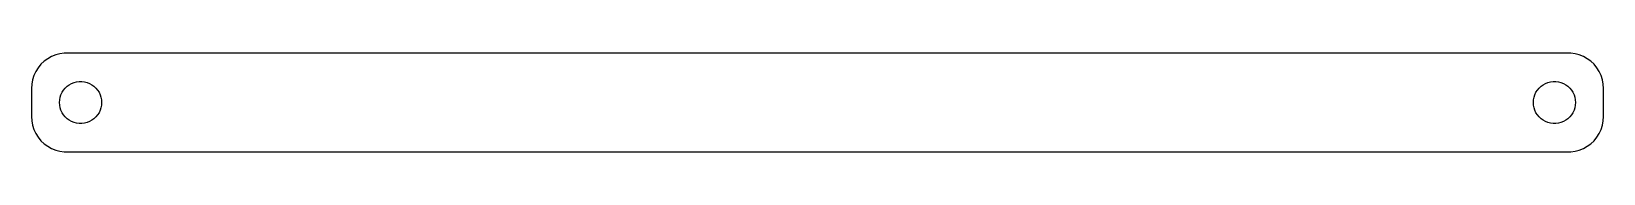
# Model space of a CAD drawing. Header units: metres. Extents: x -112 to 112, y 17 to 31.
import ezdxf

# ---------------------------------------------------------------- set-up
doc = ezdxf.new("R2010")
doc.units = ezdxf.units.M

msp = doc.modelspace()

# ---------------------------------------------------------------- linework, layer by layer
for p, q in [((-110.645, 29.4227), (-111.045, 28.9389)), ((-110.187, 29.8526), (-110.645, 29.4227)), ((-109.679, 30.2216), (-110.187, 29.8526)), ((-109.129, 30.5241), (-109.679, 30.2216)), ((-108.545, 30.7553), (-109.129, 30.5241)), ((-107.937, 30.9114), (-108.545, 30.7553)), ((-107.314, 30.9901), (-107.937, 30.9114)), ((107.314, 30.9901), (-107.314, 30.9901)), ((107.937, 30.9114), (107.314, 30.9901)), ((108.545, 30.7553), (107.937, 30.9114)), ((109.129, 30.5241), (108.545, 30.7553)), ((109.679, 30.2216), (109.129, 30.5241)), ((110.187, 29.8526), (109.679, 30.2216)), ((110.645, 29.4227), (110.187, 29.8526)), ((111.045, 28.9389), (110.645, 29.4227)), ((-111.843, 27.2434), (-111.961, 26.6267)), ((-111.649, 27.8406), (-111.843, 27.2434)), ((-111.382, 28.4088), (-111.649, 27.8406)), ((-111.045, 28.9389), (-111.382, 28.4088)), ((-105.927, 26.8532), (-105.562, 26.9469)), ((-105.562, 26.9469), (-105.188, 26.9941)), ((-105.188, 26.9941), (-104.812, 26.9941)), ((-104.812, 26.9941), (-104.438, 26.9469)), ((-104.438, 26.9469), (-104.073, 26.8532)), ((104.073, 26.8532), (104.438, 26.9469)), ((104.438, 26.9469), (104.812, 26.9941)), ((104.812, 26.9941), (105.188, 26.9941)), ((105.188, 26.9941), (105.562, 26.9469)), ((105.562, 26.9469), (105.927, 26.8532)), ((111.382, 28.4088), (111.045, 28.9389)), ((111.649, 27.8406), (111.382, 28.4088)), ((111.843, 27.2434), (111.649, 27.8406)), ((111.961, 26.6267), (111.843, 27.2434)), ((-111.961, 26.6267), (-112, 26)), ((-112, 26), (-112, 22)), ((-107.976, 24.376), (-107.906, 24.7461)), ((-107.906, 24.7461), (-107.789, 25.1044)), ((-107.789, 25.1044), (-107.629, 25.4453)), ((-107.629, 25.4453), (-107.427, 25.7634)), ((-107.427, 25.7634), (-107.187, 26.0536)), ((-107.187, 26.0536), (-106.912, 26.3115)), ((-106.912, 26.3115), (-106.607, 26.533)), ((-106.607, 26.533), (-106.277, 26.7145)), ((-106.277, 26.7145), (-105.927, 26.8532)), ((-104.073, 26.8532), (-103.723, 26.7145)), ((-103.723, 26.7145), (-103.393, 26.533)), ((-103.393, 26.533), (-103.088, 26.3115)), ((-103.088, 26.3115), (-102.813, 26.0536)), ((-102.813, 26.0536), (-102.573, 25.7634)), ((-102.573, 25.7634), (-102.371, 25.4453)), ((-102.371, 25.4453), (-102.211, 25.1044)), ((-102.211, 25.1044), (-102.094, 24.7461)), ((-102.094, 24.7461), (-102.024, 24.376)), ((102.024, 24.376), (102.094, 24.7461)), ((102.094, 24.7461), (102.211, 25.1044)), ((102.211, 25.1044), (102.371, 25.4453)), ((102.371, 25.4453), (102.573, 25.7634)), ((102.573, 25.7634), (102.813, 26.0536)), ((102.813, 26.0536), (103.088, 26.3115)), ((103.088, 26.3115), (103.393, 26.533)), ((103.393, 26.533), (103.723, 26.7145)), ((103.723, 26.7145), (104.073, 26.8532)), ((105.927, 26.8532), (106.277, 26.7145)), ((106.277, 26.7145), (106.607, 26.533)), ((106.607, 26.533), (106.912, 26.3115)), ((106.912, 26.3115), (107.187, 26.0536)), ((107.187, 26.0536), (107.427, 25.7634)), ((107.427, 25.7634), (107.629, 25.4453)), ((107.629, 25.4453), (107.789, 25.1044)), ((107.789, 25.1044), (107.906, 24.7461)), ((107.906, 24.7461), (107.976, 24.376)), ((112, 26), (111.961, 26.6267)), ((112, 22), (112, 26)), ((-108, 24), (-107.976, 24.376)), ((-107.976, 23.624), (-108, 24)), ((-107.906, 23.2539), (-107.976, 23.624)), ((-107.789, 22.8956), (-107.906, 23.2539)), ((-107.629, 22.5547), (-107.789, 22.8956)), ((-107.427, 22.2366), (-107.629, 22.5547)), ((-102.371, 22.5547), (-102.573, 22.2366)), ((-102.211, 22.8956), (-102.371, 22.5547)), ((-102.094, 23.2539), (-102.211, 22.8956)), ((-102.024, 23.624), (-102.094, 23.2539)), ((-102.024, 24.376), (-102, 24)), ((-102, 24), (-102.024, 23.624)), ((102, 24), (102.024, 24.376)), ((102.024, 23.624), (102, 24)), ((102.094, 23.2539), (102.024, 23.624)), ((102.211, 22.8956), (102.094, 23.2539)), ((102.371, 22.5547), (102.211, 22.8956)), ((102.573, 22.2366), (102.371, 22.5547)), ((107.629, 22.5547), (107.427, 22.2366)), ((107.789, 22.8956), (107.629, 22.5547)), ((107.906, 23.2539), (107.789, 22.8956)), ((107.976, 23.624), (107.906, 23.2539)), ((107.976, 24.376), (108, 24)), ((108, 24), (107.976, 23.624)), ((-112, 22), (-111.961, 21.3733)), ((-111.961, 21.3733), (-111.843, 20.7566)), ((-111.843, 20.7566), (-111.649, 20.1594)), ((-107.187, 21.9464), (-107.427, 22.2366)), ((-106.912, 21.6885), (-107.187, 21.9464)), ((-106.607, 21.467), (-106.912, 21.6885)), ((-106.277, 21.2855), (-106.607, 21.467)), ((-105.927, 21.1468), (-106.277, 21.2855)), ((-105.562, 21.0531), (-105.927, 21.1468)), ((-105.188, 21.0059), (-105.562, 21.0531)), ((-104.812, 21.0059), (-105.188, 21.0059)), ((-104.438, 21.0531), (-104.812, 21.0059)), ((-104.073, 21.1468), (-104.438, 21.0531)), ((-103.723, 21.2855), (-104.073, 21.1468)), ((-103.393, 21.467), (-103.723, 21.2855)), ((-103.088, 21.6885), (-103.393, 21.467)), ((-102.813, 21.9464), (-103.088, 21.6885)), ((-102.573, 22.2366), (-102.813, 21.9464)), ((102.813, 21.9464), (102.573, 22.2366)), ((103.088, 21.6885), (102.813, 21.9464)), ((103.393, 21.467), (103.088, 21.6885)), ((103.723, 21.2855), (103.393, 21.467)), ((104.073, 21.1468), (103.723, 21.2855)), ((104.438, 21.0531), (104.073, 21.1468)), ((104.812, 21.0059), (104.438, 21.0531)), ((105.188, 21.0059), (104.812, 21.0059)), ((105.562, 21.0531), (105.188, 21.0059)), ((105.927, 21.1468), (105.562, 21.0531)), ((106.277, 21.2855), (105.927, 21.1468)), ((106.607, 21.467), (106.277, 21.2855)), ((106.912, 21.6885), (106.607, 21.467)), ((107.187, 21.9464), (106.912, 21.6885)), ((107.427, 22.2366), (107.187, 21.9464)), ((111.649, 20.1594), (111.843, 20.7566)), ((111.843, 20.7566), (111.961, 21.3733)), ((111.961, 21.3733), (112, 22)), ((-111.649, 20.1594), (-111.382, 19.5912)), ((-111.382, 19.5912), (-111.045, 19.0611)), ((-111.045, 19.0611), (-110.645, 18.5773)), ((-110.645, 18.5773), (-110.187, 18.1474)), ((-110.187, 18.1474), (-109.679, 17.7784)), ((109.679, 17.7784), (110.187, 18.1474)), ((110.187, 18.1474), (110.645, 18.5773)), ((110.645, 18.5773), (111.045, 19.0611)), ((111.045, 19.0611), (111.382, 19.5912)), ((111.382, 19.5912), (111.649, 20.1594)), ((-109.679, 17.7784), (-109.129, 17.4759)), ((-109.129, 17.4759), (-108.545, 17.2447)), ((-108.545, 17.2447), (-107.937, 17.0886)), ((-107.937, 17.0886), (-107.314, 17.0099)), ((-107.314, 17.0099), (107.314, 17.0099)), ((107.314, 17.0099), (107.937, 17.0886)), ((107.937, 17.0886), (108.545, 17.2447)), ((108.545, 17.2447), (109.129, 17.4759)), ((109.129, 17.4759), (109.679, 17.7784))]:
    msp.add_line(p, q)

doc.saveas('drawing.dxf')
